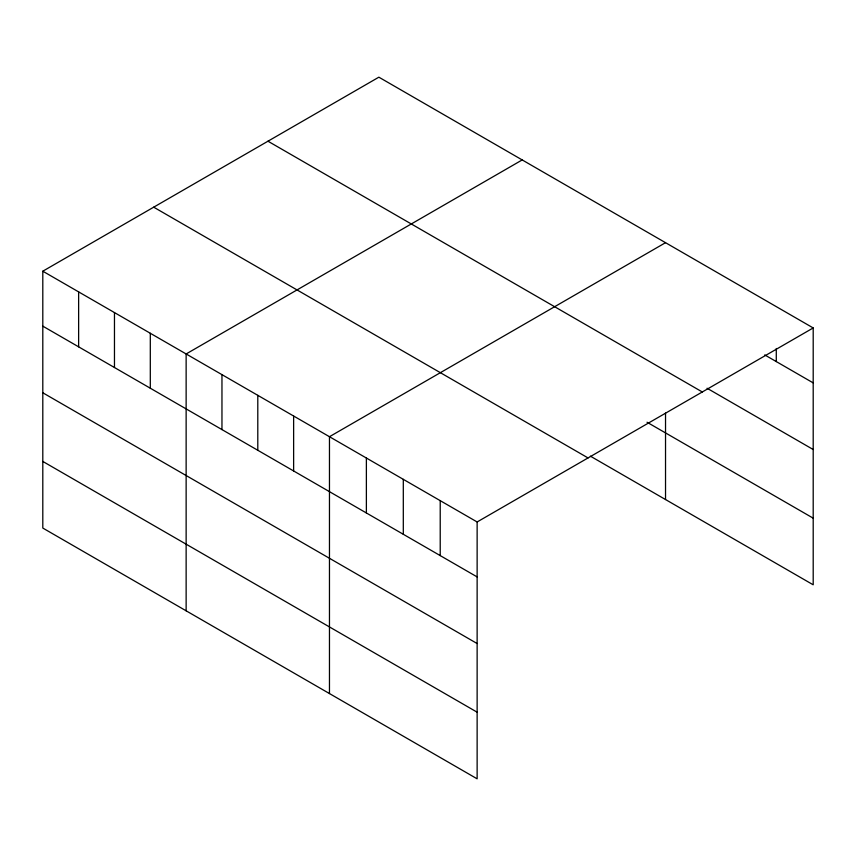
<?xml version="1.0" encoding="UTF-8"?>
<svg xmlns="http://www.w3.org/2000/svg" width="856" height="856" viewBox="0 0 856 856"><rect width="100%" height="100%" fill="white"/><g stroke="black" fill="none" stroke-linecap="round" stroke-linejoin="round"><path stroke-width="1.28" d="M42.8 271.202L477.134 521.967L477.134 778.821L42.8 528.056L42.8 271.202L378.866 77.179L813.2 327.944L813.2 584.798L590.394 456.162M522.192 159.933L186.137 353.956L186.137 610.81M665.529 242.687L329.464 436.71L329.464 693.563M477.134 521.967L813.2 327.944M764.74 354.919L813.2 382.889M707.056 388.239L813.2 449.518M267.96 141.208L702.305 391.973M647.029 422.233L813.2 518.169M153.695 207.173L588.04 457.939M42.8 326.147L477.134 576.912M42.8 392.776L477.134 643.541M42.8 461.427L477.134 712.192M776.285 348.488L776.285 361.574M665.529 413.106L665.529 499.54M440.219 500.653L440.219 555.598M403.304 479.339L403.304 534.283M366.379 458.024L366.379 512.969M293.629 416.016L293.629 470.971M257.795 395.333L257.795 450.277M221.961 374.639L221.961 429.594M150.303 333.262L150.303 388.217M114.469 312.579L114.469 367.524M78.634 291.896L78.634 346.841"/></g></svg>
